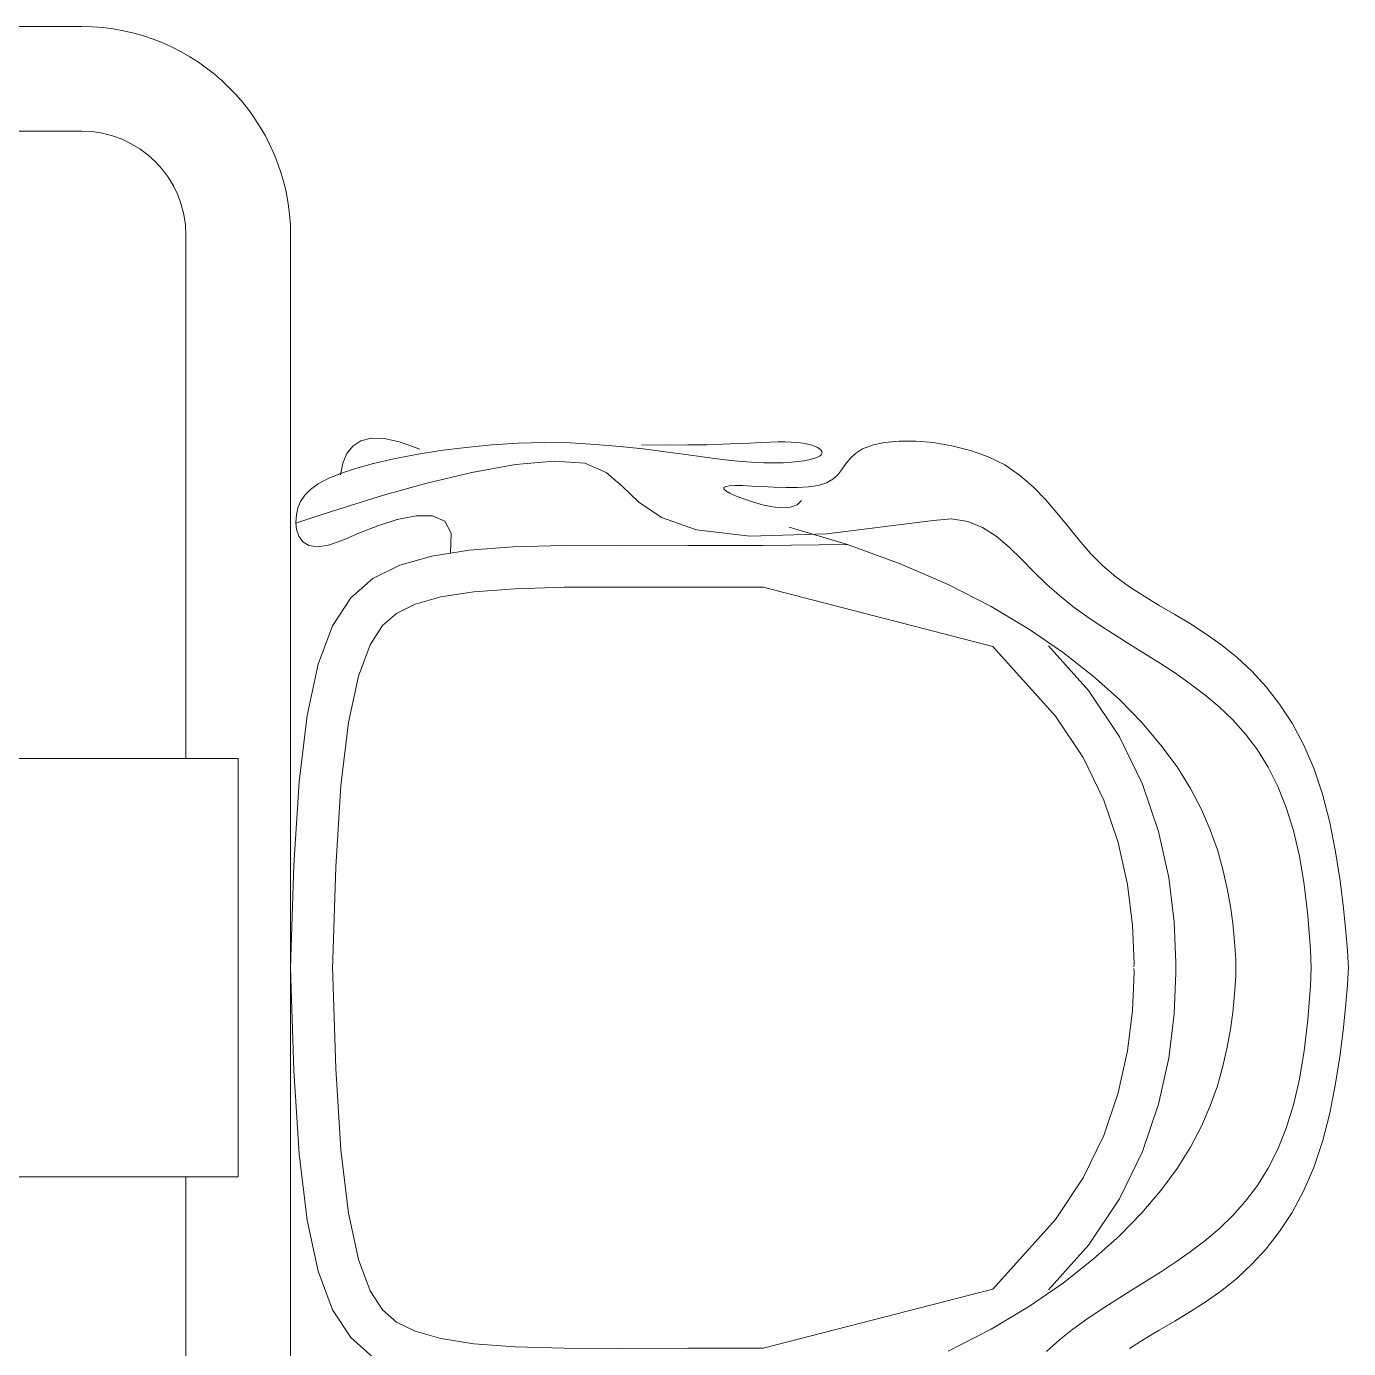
# Model space of a CAD drawing. Header units: millimetres. Extents: x 15905 to 65459, y 54615 to 76704.
# Drawn here: x 52321 to 52953, y 62552 to 63184 of the extents above; entities that cross this region are included whole.
import ezdxf

# ---------------------------------------------------------------- set-up
doc = ezdxf.new("R2010")
doc.units = ezdxf.units.MM
doc.layers.add('Столы', color=250, linetype='Continuous', lineweight=5)

# ---------------------------------------------------------------- blocks, each defined once
blk = doc.blocks.new('ОГ52_на12персон_стол2800х900')
for p, q in [((-1300, 279.32), (1300, 279.32)), ((1103.37, 229.32), (1300, 229.32)), ((1350, 179.32), (1350, -70.68)), ((1400, 179.32), (1400, -520.68)), ((1438.53, 82.45), (1433.54, 81.21)), ((1444.8, 82.29), (1438.53, 82.45)), ((1452.48, 80.63), (1444.8, 82.29)), ((1429.7, 78.72), (1426.88, 75.11)), ((1433.54, 81.21), (1429.7, 78.72)), ((1461.7, 77.31), (1452.48, 80.63)), ((1460.08, 74.68), (1471.61, 76.53)), ((1471.61, 76.53), (1483.72, 78.1)), ((1483.72, 78.1), (1496.2, 79.3)), ((1496.2, 79.3), (1508.84, 80.09)), ((1508.84, 80.09), (1521.43, 80.4)), ((1521.43, 80.4), (1533.78, 80.19)), ((1533.78, 80.19), (1545.8, 79.54)), ((1545.8, 79.54), (1557.4, 78.55)), ((1557.4, 78.55), (1568.5, 77.34)), ((1579.53, 79.22), (1567.78, 79.37)), ((1568.5, 77.34), (1579.02, 76)), ((1579.02, 76), (1588.88, 74.65)), ((1589.87, 79.24), (1579.53, 79.22)), ((1598.92, 79.38), (1589.87, 79.24)), ((1606.82, 79.61), (1598.92, 79.38)), ((1613.67, 79.88), (1606.82, 79.61)), ((1619.59, 80.16), (1613.67, 79.88)), ((1624.71, 80.41), (1619.59, 80.16)), ((1629.15, 80.6), (1624.71, 80.41)), ((1633, 80.69), (1629.15, 80.6)), ((1636.34, 80.68), (1633, 80.69)), ((1639.22, 80.59), (1636.34, 80.68)), ((1641.69, 80.43), (1639.22, 80.59)), ((1643.8, 80.2), (1641.69, 80.43)), ((1645.62, 79.92), (1643.8, 80.2)), ((1647.19, 79.59), (1645.62, 79.92)), ((1648.57, 79.24), (1647.19, 79.59)), ((1649.79, 78.85), (1648.57, 79.24)), ((1650.88, 78.45), (1649.79, 78.85)), ((1651.81, 78.02), (1650.88, 78.45)), ((1652.59, 77.58), (1651.81, 78.02)), ((1653.2, 77.12), (1652.59, 77.58)), ((1653.64, 76.64), (1653.2, 77.12)), ((1653.92, 76.15), (1653.64, 76.64)), ((1654.01, 75.65), (1653.92, 76.15)), ((1669.94, 75.17), (1673.35, 77.38)), ((1673.35, 77.38), (1677.91, 79.17)), ((1677.91, 79.17), (1683.81, 80.42)), ((1683.81, 80.42), (1690.87, 81.06)), ((1690.87, 81.06), (1698.8, 81.05)), ((1698.8, 81.05), (1707.31, 80.35)), ((1707.31, 80.35), (1716.1, 78.91)), ((1716.1, 78.91), (1724.89, 76.68)), ((1724.89, 76.68), (1733.39, 73.62)), ((1424.95, 70.5), (1423.78, 65.03)), ((1426.88, 75.11), (1424.95, 70.5)), ((1431.03, 68.01), (1439.58, 70.35)), ((1439.58, 70.35), (1449.33, 72.6)), ((1449.33, 72.6), (1460.08, 74.68)), ((1507.43, 69.85), (1486.65, 66.05)), ((1525.95, 71.57), (1507.43, 69.85)), ((1540.7, 70.48), (1525.95, 71.57)), ((1550.85, 66.16), (1540.7, 70.48)), ((1588.88, 74.65), (1598.01, 73.38)), ((1598.01, 73.38), (1606.31, 72.32)), ((1606.31, 72.32), (1613.74, 71.53)), ((1613.74, 71.53), (1620.32, 71.01)), ((1620.32, 71.01), (1626.12, 70.73)), ((1626.12, 70.73), (1631.19, 70.65)), ((1631.19, 70.65), (1635.59, 70.74)), ((1635.59, 70.74), (1639.38, 70.97)), ((1639.38, 70.97), (1642.61, 71.29)), ((1642.61, 71.29), (1645.35, 71.69)), ((1645.35, 71.69), (1647.64, 72.12)), ((1647.64, 72.12), (1649.52, 72.58)), ((1649.52, 72.58), (1651.02, 73.07)), ((1651.02, 73.07), (1652.18, 73.57)), ((1652.18, 73.57), (1653.03, 74.09)), ((1653.03, 74.09), (1653.59, 74.61)), ((1653.59, 74.61), (1653.91, 75.13)), ((1653.91, 75.13), (1654.01, 75.65)), ((1663.45, 67.47), (1665.29, 70.08)), ((1665.29, 70.08), (1667.35, 72.69)), ((1667.35, 72.69), (1669.94, 75.17)), ((1733.39, 73.62), (1741.3, 69.68)), ((1741.3, 69.68), (1748.42, 64.86)), ((1417.94, 63.16), (1423.84, 65.61)), ((1423.84, 65.61), (1431.03, 68.01)), ((1486.65, 66.05), (1465.15, 60.91)), ((1558.47, 59.56), (1550.85, 66.16)), ((1659.19, 62.85), (1661.52, 65.02)), ((1661.52, 65.02), (1663.45, 67.47)), ((1748.42, 64.86), (1754.84, 59.3)), ((1406.75, 55.19), (1409.51, 57.98)), ((1409.51, 57.98), (1413.2, 60.62)), ((1413.2, 60.62), (1417.94, 63.16)), ((1465.15, 60.91), (1444.46, 55.18)), ((1566.36, 51.94), (1558.47, 59.56)), ((1607.07, 58.94), (1607.97, 59.43)), ((1607.08, 58.25), (1607.07, 58.94)), ((1608.02, 57.36), (1607.08, 58.25)), ((1607.97, 59.43), (1609.77, 59.74)), ((1609.89, 56.27), (1608.02, 57.36)), ((1609.77, 59.74), (1612.47, 59.87)), ((1612.47, 59.87), (1616.05, 59.82)), ((1616.05, 59.82), (1620.48, 59.61)), ((1620.48, 59.61), (1625.54, 59.32)), ((1625.54, 59.32), (1631.01, 59.04)), ((1631.01, 59.04), (1636.65, 58.87)), ((1636.65, 58.87), (1642.21, 58.9)), ((1642.21, 58.9), (1647.48, 59.22)), ((1647.48, 59.22), (1652.21, 59.93)), ((1652.21, 59.93), (1656.16, 61.13)), ((1656.16, 61.13), (1659.19, 62.85)), ((1754.84, 59.3), (1760.73, 53.21)), ((1403.5, 49.12), (1404.78, 52.25)), ((1404.78, 52.25), (1406.75, 55.19)), ((1444.46, 55.18), (1426.12, 49.59)), ((1577.29, 44.57), (1566.36, 51.94)), ((1612.71, 54.98), (1609.89, 56.27)), ((1616.42, 53.52), (1612.71, 54.98)), ((1620.79, 52.02), (1616.42, 53.52)), ((1625.52, 50.69), (1620.79, 52.02)), ((1630.31, 49.69), (1625.52, 50.69)), ((1642.06, 50.56), (1638.87, 49.45)), ((1644.11, 52.75), (1642.06, 50.56)), ((1760.73, 53.21), (1766.26, 46.78)), ((1402.53, 42.26), (1402.77, 45.78)), ((1411.64, 44.9), (1402.57, 41.83)), ((1402.77, 45.78), (1403.5, 49.12)), ((1426.12, 49.59), (1411.64, 44.9)), ((1451, 43.63), (1459.97, 45.41)), ((1459.97, 45.41), (1467.78, 45.35)), ((1467.78, 45.35), (1473.64, 42.8)), ((1594.05, 38.74), (1577.29, 44.57)), ((1634.86, 49.22), (1630.31, 49.69)), ((1638.87, 49.45), (1634.86, 49.22)), ((1766.26, 46.78), (1771.59, 40.2)), ((1402.86, 38.77), (1402.53, 42.26)), ((1403.91, 35.59), (1402.86, 38.77)), ((1432.68, 37.16), (1441.64, 40.66)), ((1441.64, 40.66), (1451, 43.63)), ((1473.64, 42.8), (1476.77, 37.08)), ((1619.43, 35.7), (1594.05, 38.74)), ((1638.28, 39.95), (1666.11, 31.67)), ((1707.19, 43.1), (1656.22, 36.73)), ((1707.19, 43.1), (1715.85, 43.9)), ((1715.85, 43.9), (1723.65, 42.68)), ((1723.65, 42.68), (1730.74, 39.79)), ((1730.74, 39.79), (1737.29, 35.58)), ((1771.59, 40.2), (1776.91, 33.67)), ((1405.82, 32.98), (1403.91, 35.59)), ((1408.73, 31.23), (1405.82, 32.98)), ((1424.9, 33.78), (1418.13, 31.36)), ((1424.9, 33.78), (1432.68, 37.16)), ((1476.77, 37.08), (1476.39, 27.56)), ((1656.22, 36.73), (1619.43, 35.7)), ((1666.12, 31.65), (1625.76, 31.21)), ((1666.11, 31.67), (1691.4, 22.48)), ((1737.29, 35.58), (1743.46, 30.42)), ((1776.91, 33.67), (1782.37, 27.37)), ((1412.79, 30.6), (1408.73, 31.23)), ((1418.13, 31.36), (1412.79, 30.6)), ((1467.44, 26.16), (1452.2, 21.8)), ((1485.35, 28.96), (1467.44, 26.16)), ((1506.26, 30.53), (1485.35, 28.96)), ((1530.45, 31.2), (1506.26, 30.53)), ((1558.23, 31.32), (1530.45, 31.2)), ((1589.9, 31.21), (1558.23, 31.32)), ((1625.76, 31.21), (1589.9, 31.21)), ((1743.46, 30.42), (1749.41, 24.65)), ((1782.37, 27.37), (1788.15, 21.51)), ((1452.2, 21.8), (1439.36, 15.43)), ((1691.4, 22.48), (1714.25, 12.54)), ((1749.41, 24.65), (1755.3, 18.64)), ((1788.15, 21.51), (1794.38, 16.22)), ((1439.36, 15.43), (1428.72, 6.11)), ((1755.3, 18.64), (1761.29, 12.73)), ((1761.29, 12.73), (1767.5, 7.21)), ((1794.38, 16.22), (1801.01, 11.4)), ((1471.74, 6.59), (1459.46, 3.08)), ((1487.65, 9.07), (1471.74, 6.59)), ((1507.29, 10.55), (1487.65, 9.07)), ((1530.77, 11.2), (1507.29, 10.55)), ((1558.23, 11.32), (1530.77, 11.2)), ((1589.86, 11.21), (1558.23, 11.32)), ((1625.87, 11.21), (1589.86, 11.21)), ((1735.7, -17.07), (1625.87, 11.21)), ((1714.25, 12.54), (1734.78, 2.03)), ((1767.5, 7.21), (1773.95, 2.07)), ((1801.01, 11.4), (1807.98, 6.89)), ((1807.98, 6.89), (1815.2, 2.54)), ((1428.72, 6.11), (1420.06, -7.22)), ((1459.46, 3.08), (1450.58, -1.33)), ((1734.78, 2.03), (1753.11, -8.89)), ((1773.95, 2.07), (1780.59, -2.76)), ((1815.2, 2.54), (1822.59, -1.81)), ((1450.58, -1.33), (1443.98, -7.11)), ((1780.59, -2.76), (1787.4, -7.38)), ((1822.59, -1.81), (1830.08, -6.32)), ((1420.06, -7.22), (1413.22, -25.59)), ((1443.98, -7.11), (1438.04, -16.26)), ((1753.11, -8.89), (1769.37, -20.06)), ((1787.4, -7.38), (1794.35, -11.85)), ((1794.35, -11.85), (1801.4, -16.26)), ((1830.08, -6.32), (1837.59, -11.14)), ((1837.59, -11.14), (1845.04, -16.43)), ((1438.04, -16.26), (1432.47, -31.21)), ((1735.7, -17.07), (1765.6, -50.35)), ((1762.27, -16.72), (1781.44, -38.06)), ((1801.4, -16.26), (1808.53, -20.69)), ((1845.04, -16.43), (1852.34, -22.34)), ((1769.37, -20.06), (1783.66, -31.32)), ((1808.53, -20.69), (1815.71, -25.21)), ((1815.71, -25.21), (1822.9, -29.92)), ((1852.34, -22.34), (1859.43, -28.95)), ((1413.22, -25.59), (1407.98, -50.07)), ((1432.47, -31.21), (1427.72, -53.37)), ((1783.66, -31.32), (1796.1, -42.5)), ((1822.9, -29.92), (1830.03, -34.89)), ((1859.43, -28.95), (1866.23, -36.34)), ((1830.03, -34.89), (1837.02, -40.2)), ((1866.23, -36.34), (1872.67, -44.59)), ((1781.44, -38.06), (1796.24, -60.27)), ((1796.1, -42.5), (1806.83, -53.46)), ((1837.02, -40.2), (1843.8, -45.94)), ((1407.98, -50.07), (1404.16, -81.72)), ((1765.6, -50.35), (1778.84, -70.22)), ((1843.8, -45.94), (1850.29, -52.18)), ((1872.67, -44.59), (1878.65, -53.77)), ((1427.72, -53.37), (1424.08, -83.57)), ((1806.83, -53.46), (1815.97, -64.19)), ((1850.29, -52.18), (1856.42, -59.03)), ((1878.65, -53.77), (1884.12, -63.96)), ((1796.24, -60.27), (1807.2, -82.89)), ((1856.42, -59.03), (1862.11, -66.55)), ((1815.97, -64.19), (1823.68, -74.67)), ((1862.11, -66.55), (1867.29, -74.82)), ((1884.12, -63.96), (1888.99, -75.23)), ((1175, -70.68), (1375, -70.68)), ((1375, -70.68), (1375, -270.68)), ((1778.84, -70.22), (1788.66, -90.48)), ((1823.68, -74.67), (1830.09, -84.93)), ((1867.29, -74.82), (1871.88, -83.95)), ((1888.99, -75.23), (1893.18, -87.67)), ((1404.16, -81.72), (1401.56, -121.57)), ((1424.08, -83.57), (1421.54, -122.53)), ((1807.2, -82.89), (1814.84, -105.46)), ((1830.09, -84.93), (1835.34, -94.95)), ((1871.88, -83.95), (1875.9, -94.02)), ((1893.18, -87.67), (1896.66, -101.21)), ((1788.66, -90.48), (1795.55, -110.83)), ((1875.9, -94.02), (1879.33, -105.13)), ((1835.34, -94.95), (1839.58, -104.74)), ((1814.84, -105.46), (1819.7, -127.53)), ((1839.58, -104.74), (1842.95, -114.31)), ((1879.33, -105.13), (1882.2, -117.39)), ((1896.66, -101.21), (1899.44, -115.28)), ((1795.55, -110.83), (1799.96, -130.91)), ((1842.95, -114.31), (1845.6, -123.66)), ((1882.2, -117.39), (1884.5, -130.9)), ((1899.44, -115.28), (1901.62, -129.16)), ((1401.56, -121.57), (1400, -170.68)), ((1421.54, -122.53), (1419.99, -171.32)), ((1845.6, -123.66), (1847.66, -132.75)), ((1799.96, -130.91), (1802.34, -150.3)), ((1819.7, -127.53), (1822.29, -148.64)), ((1884.5, -130.9), (1886.25, -145.76)), ((1901.62, -129.16), (1903.25, -142.13)), ((1847.66, -132.75), (1849.2, -141.38)), ((1849.2, -141.38), (1850.3, -149.34)), ((1903.25, -142.13), (1904.4, -153.48)), ((1802.34, -150.3), (1803.14, -168.57)), ((1822.29, -148.64), (1823.15, -168.33)), ((1850.3, -149.34), (1851.04, -156.37)), ((1886.25, -145.76), (1887.45, -162.06)), ((1851.04, -156.37), (1851.49, -162.26)), ((1904.4, -153.48), (1905.14, -162.5)), ((1851.49, -162.26), (1851.72, -166.76)), ((1887.45, -162.06), (1887.76, -170.68)), ((1905.14, -162.5), (1905.53, -168.47)), ((1421.54, -218.83), (1419.99, -170.04)), ((1803.14, -168.57), (1803.1, -170.29)), ((1823.15, -168.33), (1823.1, -170.68)), ((1851.72, -166.76), (1851.81, -169.64)), ((1851.81, -169.64), (1851.82, -170.68)), ((1905.53, -168.47), (1905.65, -170.68)), ((1401.56, -219.79), (1400, -170.68)), ((1802.34, -191.06), (1803.14, -172.79)), ((1803.14, -172.79), (1803.1, -171.07)), ((1822.29, -192.72), (1823.15, -173.03)), ((1823.15, -173.03), (1823.1, -170.68)), ((1851.49, -179.1), (1851.72, -174.6)), ((1851.72, -174.6), (1851.81, -171.72)), ((1851.81, -171.72), (1851.82, -170.68)), ((1887.45, -179.3), (1887.76, -170.68)), ((1905.14, -178.86), (1905.53, -172.89)), ((1905.53, -172.89), (1905.65, -170.68)), ((1851.04, -184.99), (1851.49, -179.1)), ((1886.25, -195.6), (1887.45, -179.3)), ((1904.4, -187.88), (1905.14, -178.86)), ((1850.3, -192.02), (1851.04, -184.99)), ((1903.25, -199.23), (1904.4, -187.88)), ((1799.96, -210.45), (1802.34, -191.06)), ((1819.7, -213.83), (1822.29, -192.72)), ((1849.2, -199.98), (1850.3, -192.02)), ((1884.5, -210.46), (1886.25, -195.6)), ((1847.66, -208.61), (1849.2, -199.98)), ((1901.62, -212.2), (1903.25, -199.23)), ((1795.55, -230.53), (1799.96, -210.45)), ((1814.84, -235.9), (1819.7, -213.83)), ((1845.6, -217.7), (1847.66, -208.61)), ((1882.2, -223.97), (1884.5, -210.46)), ((1899.44, -226.08), (1901.62, -212.2)), ((1404.16, -259.64), (1401.56, -219.79)), ((1424.08, -257.79), (1421.54, -218.83)), ((1842.95, -227.05), (1845.6, -217.7)), ((1839.58, -236.62), (1842.95, -227.05)), ((1879.33, -236.23), (1882.2, -223.97)), ((1896.66, -240.15), (1899.44, -226.08)), ((1788.66, -250.88), (1795.55, -230.53)), ((1807.2, -258.47), (1814.84, -235.9)), ((1835.34, -246.41), (1839.58, -236.62)), ((1875.9, -247.34), (1879.33, -236.23)), ((1893.18, -253.69), (1896.66, -240.15)), ((1830.09, -256.43), (1835.34, -246.41)), ((1778.84, -271.14), (1788.66, -250.88)), ((1871.88, -257.41), (1875.9, -247.34)), ((1427.72, -287.99), (1424.08, -257.79)), ((1796.24, -281.09), (1807.2, -258.47)), ((1823.68, -266.69), (1830.09, -256.43)), ((1867.29, -266.54), (1871.88, -257.41)), ((1888.99, -266.13), (1893.18, -253.69)), ((1407.98, -291.28), (1404.16, -259.64)), ((1375, -270.68), (1175, -270.68)), ((1350, -270.68), (1350, -520.68)), ((1765.6, -291.01), (1778.84, -271.14)), ((1815.97, -277.17), (1823.68, -266.69)), ((1862.11, -274.81), (1867.29, -266.54)), ((1884.12, -277.4), (1888.99, -266.13)), ((1806.83, -287.9), (1815.97, -277.17)), ((1856.42, -282.33), (1862.11, -274.81)), ((1878.65, -287.59), (1884.12, -277.4)), ((1781.44, -303.3), (1796.24, -281.09)), ((1850.29, -289.18), (1856.42, -282.33)), ((1432.47, -310.15), (1427.72, -287.99)), ((1796.1, -298.86), (1806.83, -287.9)), ((1843.8, -295.42), (1850.29, -289.18)), ((1872.67, -296.77), (1878.65, -287.59)), ((1413.22, -315.77), (1407.98, -291.28)), ((1735.7, -324.29), (1765.6, -291.01)), ((1837.02, -301.16), (1843.8, -295.42)), ((1866.23, -305.02), (1872.67, -296.77)), ((1762.27, -324.64), (1781.44, -303.3)), ((1783.66, -310.04), (1796.1, -298.86)), ((1830.03, -306.47), (1837.02, -301.16)), ((1822.9, -311.44), (1830.03, -306.47)), ((1859.43, -312.41), (1866.23, -305.02)), ((1420.06, -334.14), (1413.22, -315.77)), ((1438.04, -325.1), (1432.47, -310.15)), ((1769.37, -321.3), (1783.66, -310.04)), ((1815.71, -316.15), (1822.9, -311.44)), ((1852.34, -319.02), (1859.43, -312.41)), ((1753.11, -332.47), (1769.37, -321.3)), ((1801.4, -325.1), (1808.53, -320.67)), ((1808.53, -320.67), (1815.71, -316.15)), ((1845.04, -324.93), (1852.34, -319.02)), ((1443.98, -334.25), (1438.04, -325.1)), ((1735.7, -324.29), (1625.87, -352.57)), ((1794.35, -329.51), (1801.4, -325.1)), ((1837.59, -330.22), (1845.04, -324.93)), ((1428.72, -347.47), (1420.06, -334.14)), ((1450.58, -340.03), (1443.98, -334.25)), ((1734.78, -343.39), (1753.11, -332.47)), ((1780.59, -338.6), (1787.4, -333.98)), ((1787.4, -333.98), (1794.35, -329.51)), ((1830.08, -335.04), (1837.59, -330.22)), ((1459.46, -344.44), (1450.58, -340.03)), ((1773.95, -343.43), (1780.59, -338.6)), ((1815.2, -343.9), (1822.59, -339.55)), ((1822.59, -339.55), (1830.08, -335.04)), ((1439.36, -356.79), (1428.72, -347.47)), ((1471.74, -347.95), (1459.46, -344.44)), ((1714.25, -353.9), (1734.78, -343.39)), ((1767.5, -348.57), (1773.95, -343.43)), ((1807.98, -348.25), (1815.2, -343.9)), ((1487.65, -350.43), (1471.74, -347.95)), ((1507.29, -351.91), (1487.65, -350.43)), ((1530.77, -352.56), (1507.29, -351.91)), ((1558.23, -352.68), (1530.77, -352.56)), ((1589.86, -352.57), (1558.23, -352.68)), ((1625.87, -352.57), (1589.86, -352.57)), ((1761.29, -354.09), (1767.5, -348.57)), ((1801.01, -352.76), (1807.98, -348.25))]:
    blk.add_line(p, q)
for radius in [100, 50]:
    blk.add_arc((1300, 179.32), radius, 0, 90)

msp = doc.modelspace()

# ---------------------------------------------------------------- block references
at = {"layer": 'Столы'}
msp.add_blockref('ОГ52_на12персон_стол2800х900', (51047.05, 62904.8), dxfattribs=at)

doc.saveas('drawing.dxf')
